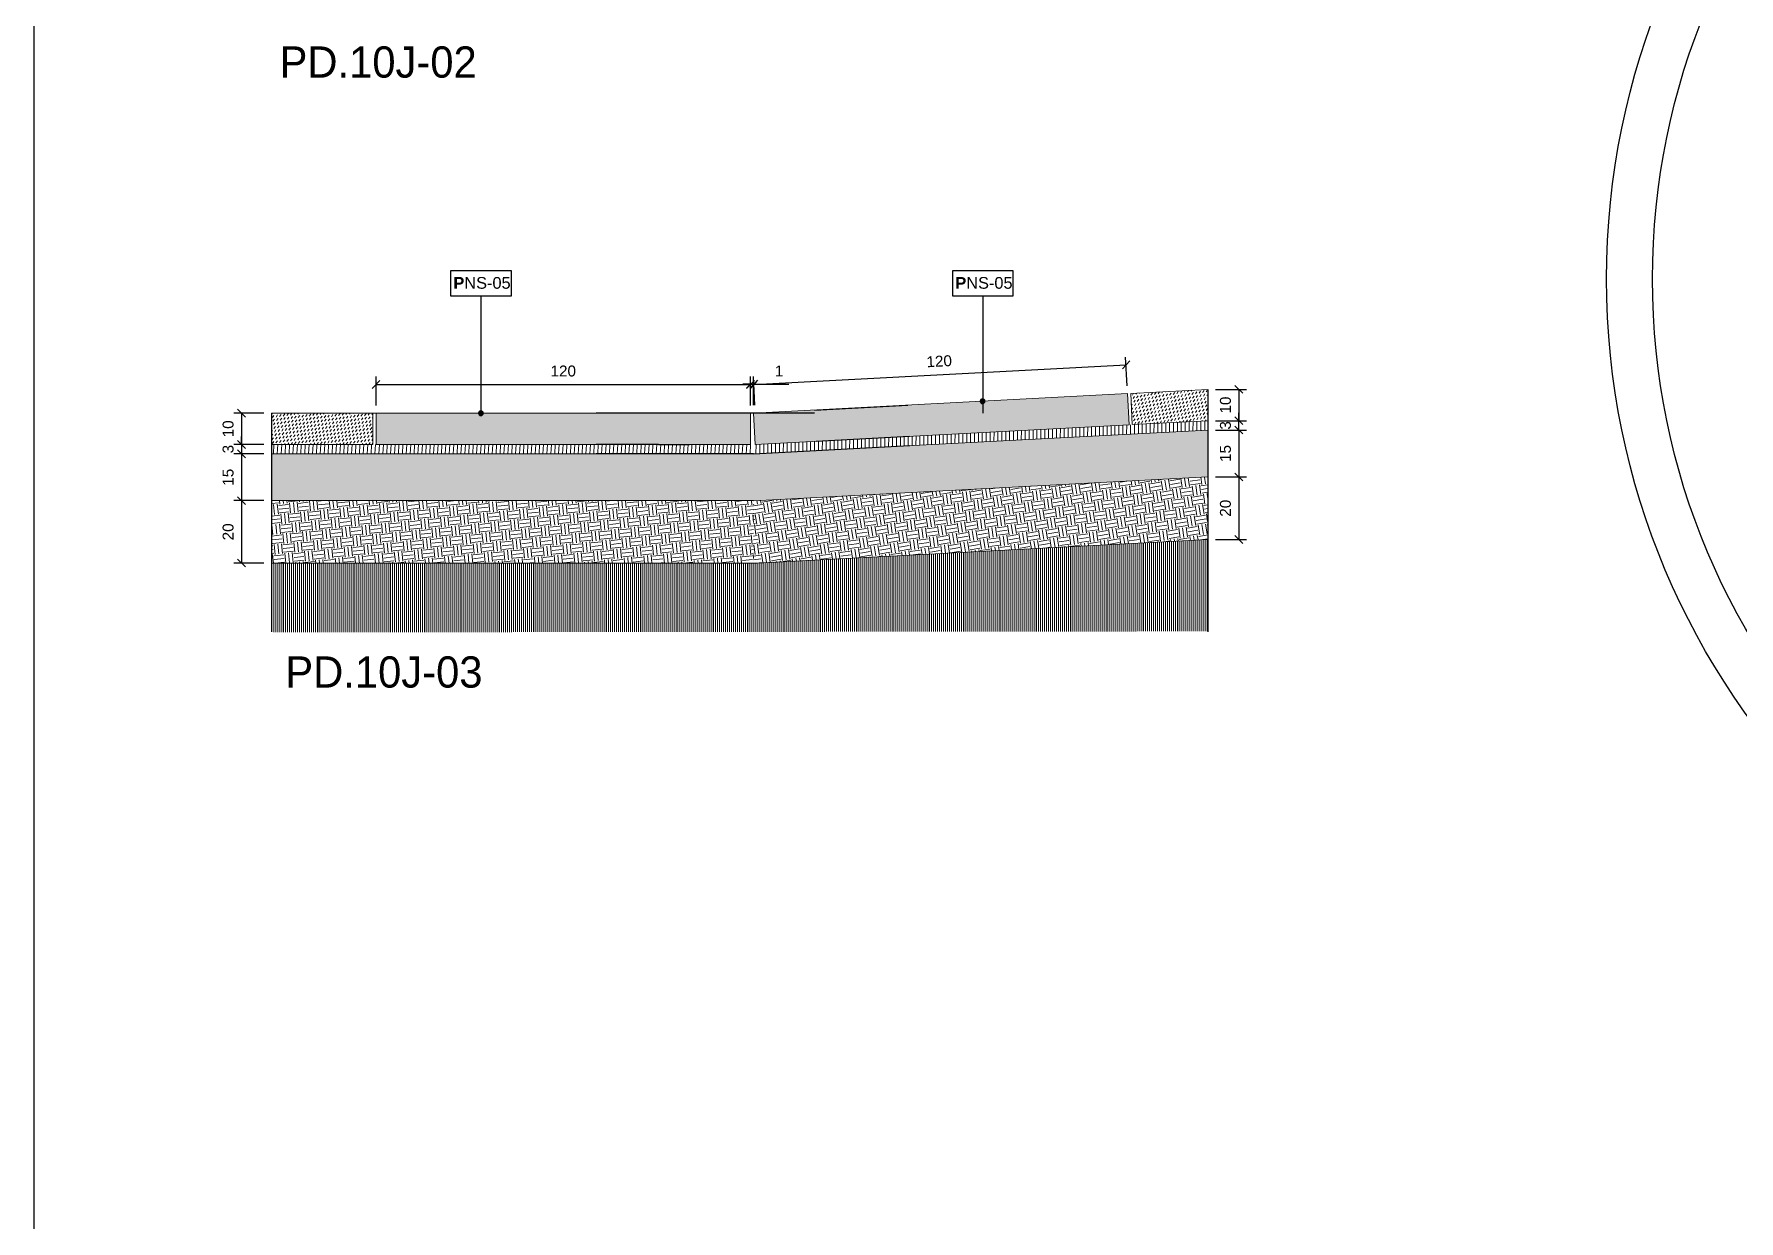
# Model space of a CAD drawing. Header units: metres. Extents: x -325 to 301, y -147 to 149.
# Drawn here: x 112.23 to 117.7, y 25.82 to 29.62 of the extents above; entities that cross this region are included whole.
import ezdxf

# ---------------------------------------------------------------- set-up
doc = ezdxf.new("R2010")
doc.units = ezdxf.units.M
doc.layers.get('Defpoints').update_dxf_attribs({"lineweight": 13})
for name, color, linetype, plot in [('-aux', 50, 'Continuous', False), ('-AUX-QAD', 5, 'Continuous', False), ('02-L-AUX', 2, 'Continuous', False)]:
    doc.layers.add(name, color=color, linetype=linetype, plot=plot)
doc.layers.add('0-TX-1_25', color=7, linetype='Continuous', true_color=0x3f4f7f)
for name, color, linetype, lineweight, true_color in [('03-TR-Paviment_08_Natural Stone Bleachers', 7, 'Continuous', 5, 0xafad9d), ('3-TR sorra granitica', 7, 'Continuous', 0, 0xf2dac9), ('3-TR tot_u', 7, 'Continuous', 5, 0x787878)]:
    doc.layers.add(name, color=color, linetype=linetype, lineweight=lineweight, true_color=true_color)
for name, color, linetype, lineweight in [('1-CM', 7, 'Continuous', 0), ('3-TR Seleccionat', 44, 'Continuous', 0), ('3-TR Tot-u', 37, 'Continuous', 0)]:
    doc.layers.add(name, color=color, linetype=linetype, lineweight=lineweight)
for name, color, linetype in [('1-SECCIÓ', 1, 'Continuous'), ('A-KEYPLAN_HATCH', 7, 'Continuous'), ('A_TEXT_2', 7, 'Continuous')]:
    doc.layers.add(name, color=color, linetype=linetype)
doc.styles.get("Standard").update_dxf_attribs({"font": 'arial.ttf'})
doc.styles.add('x-llegenda materials$0$ENGRAVERS', font='TT0586M.TTF')
doc.dimstyles.new('ISO-25', dxfattribs={"dimtxt": 0.1, "dimasz": 0.1, "dimexe": 0.1, "dimexo": 0.1, "dimgap": 0.1, "dimtad": 1, "dimdec": 0, "dimlfac": 100, "dimzin": 9, "dimtxsty": 'Standard', "dimblk": 'OBLIQUE', "dimcen": 0.1, "dimadec": 0, "dimazin": 0, "dimtfac": 1, "dimtdec": 0, "dimtmove": 0, "dimatfit": 3, "dimldrblk": 'OBLIQUE', "dimfxl": 1, "dimarcsym": 0})

# ---------------------------------------------------------------- blocks, each defined once
blk = doc.blocks.new('_Oblique')
at = {"color": 0, "lineweight": -2}
blk.add_line((-0.5, -0.5), (0.5, 0.5), dxfattribs=at)
blk = doc.blocks.new('*D1686')
at = {"layer": '0-TX-1_25', "color": 0, "lineweight": -2, "transparency": 16777216}
for p, q in [((116.0202, 28.4784), (116.1201, 28.4784)), ((116.0951, 28.4784), (116.0951, 28.3782)), ((116.0202, 28.3782), (116.1201, 28.3782))]:
    blk.add_line(p, q, dxfattribs=at)
at = {"layer": 'Defpoints', "color": 0, "transparency": 16777216}
for p in [(115.9952, 28.4784), (115.9952, 28.3782), (116.0951, 28.3782)]:
    blk.add_point(p, dxfattribs=at)
at = {"layer": '0-TX-1_25', "color": 0, "lineweight": -2, "transparency": 16777216, "xscale": 0.025, "yscale": 0.025, "zscale": 0.025}
for p, rotation in [((116.0951, 28.4784), 90), ((116.0951, 28.3782), 270)]:
    blk.add_blockref('_Oblique', p, dxfattribs=dict(at, rotation=rotation))
at = {"layer": '0-TX-1_25', "color": 0, "transparency": 16777216, "insert": (116.0523, 28.4283), "char_height": 0.035, "attachment_point": 5, "rotation": 90}
blk.add_mtext('10', dxfattribs=at)
blk = doc.blocks.new('*D1690')
at = {"layer": '0-TX-1_25', "color": 0, "lineweight": -2, "transparency": 16777216}
for p, q in [((116.0202, 28.3782), (116.1201, 28.3782)), ((116.0951, 28.3782), (116.0951, 28.4032)), ((116.0951, 28.3482), (116.0951, 28.3782)), ((116.0202, 28.3482), (116.1201, 28.3482)), ((116.0951, 28.3482), (116.0951, 28.3232))]:
    blk.add_line(p, q, dxfattribs=at)
at = {"layer": 'Defpoints', "color": 0, "transparency": 16777216}
for p in [(115.9952, 28.3782), (116.0951, 28.3782), (115.9952, 28.3482)]:
    blk.add_point(p, dxfattribs=at)
at = {"layer": '0-TX-1_25', "color": 0, "lineweight": -2, "transparency": 16777216, "xscale": 0.025, "yscale": 0.025, "zscale": 0.025}
for p, rotation in [((116.0951, 28.3782), 270), ((116.0951, 28.3482), 90)]:
    blk.add_blockref('_Oblique', p, dxfattribs=dict(at, rotation=rotation))
at = {"layer": '0-TX-1_25', "color": 0, "transparency": 16777216, "insert": (116.0523, 28.3632), "char_height": 0.035, "attachment_point": 5, "rotation": 90}
blk.add_mtext('3', dxfattribs=at)
blk = doc.blocks.new('*D1691')
at = {"layer": '0-TX-1_25', "color": 0, "lineweight": -2, "transparency": 16777216}
for p, q in [((116.0202, 28.3482), (116.1201, 28.3482)), ((116.0951, 28.3482), (116.0951, 28.198)), ((116.0202, 28.198), (116.1201, 28.198))]:
    blk.add_line(p, q, dxfattribs=at)
at = {"layer": 'Defpoints', "color": 0, "transparency": 16777216}
for p in [(115.9952, 28.3482), (115.9952, 28.198), (116.0951, 28.198)]:
    blk.add_point(p, dxfattribs=at)
at = {"layer": '0-TX-1_25', "color": 0, "lineweight": -2, "transparency": 16777216, "xscale": 0.025, "yscale": 0.025, "zscale": 0.025}
for p, rotation in [((116.0951, 28.3482), 90), ((116.0951, 28.198), 270)]:
    blk.add_blockref('_Oblique', p, dxfattribs=dict(at, rotation=rotation))
at = {"layer": '0-TX-1_25', "color": 0, "transparency": 16777216, "insert": (116.0523, 28.2731), "char_height": 0.035, "attachment_point": 5, "rotation": 90}
blk.add_mtext('15', dxfattribs=at)
blk = doc.blocks.new('*D1687')
at = {"layer": '0-TX-1_25', "color": 0, "lineweight": -2, "transparency": 16777216}
for p, q in [((116.0202, 28.198), (116.1201, 28.198)), ((116.0951, 28.198), (116.0951, 27.9977)), ((116.0202, 27.9977), (116.1201, 27.9977))]:
    blk.add_line(p, q, dxfattribs=at)
at = {"layer": 'Defpoints', "color": 0, "transparency": 16777216}
for p in [(115.9952, 28.198), (115.9952, 27.9977), (116.0951, 27.9977)]:
    blk.add_point(p, dxfattribs=at)
at = {"layer": '0-TX-1_25', "color": 0, "lineweight": -2, "transparency": 16777216, "xscale": 0.025, "yscale": 0.025, "zscale": 0.025}
for p, rotation in [((116.0951, 28.198), 90), ((116.0951, 27.9977), 270)]:
    blk.add_blockref('_Oblique', p, dxfattribs=dict(at, rotation=rotation))
at = {"layer": '0-TX-1_25', "color": 0, "transparency": 16777216, "insert": (116.0523, 28.0978), "char_height": 0.035, "attachment_point": 5, "rotation": 90}
blk.add_mtext('20', dxfattribs=at)
blk = doc.blocks.new('*D1688')
at = {"layer": '0-TX-1_25', "color": 0, "lineweight": -2, "transparency": 16777216}
for p, q in [((112.9702, 28.4021), (112.8742, 28.4021)), ((112.8992, 28.4021), (112.8992, 28.3021)), ((112.9702, 28.3021), (112.8742, 28.3021))]:
    blk.add_line(p, q, dxfattribs=at)
at = {"layer": 'Defpoints', "color": 0, "transparency": 16777216}
for p in [(112.9952, 28.4021), (112.8992, 28.3021), (112.9952, 28.3021)]:
    blk.add_point(p, dxfattribs=at)
at = {"layer": '0-TX-1_25', "color": 0, "lineweight": -2, "transparency": 16777216, "xscale": 0.025, "yscale": 0.025, "zscale": 0.025}
for p, rotation in [((112.8992, 28.4021), 90), ((112.8992, 28.3021), 270)]:
    blk.add_blockref('_Oblique', p, dxfattribs=dict(at, rotation=rotation))
at = {"layer": '0-TX-1_25', "color": 0, "transparency": 16777216, "insert": (112.8563, 28.3521), "char_height": 0.035, "attachment_point": 5, "rotation": 90}
blk.add_mtext('10', dxfattribs=at)
blk = doc.blocks.new('*D1689')
at = {"layer": '0-TX-1_25', "color": 0, "lineweight": -2, "transparency": 16777216}
for p, q in [((112.9702, 28.3021), (112.8742, 28.3021)), ((112.8992, 28.3021), (112.8992, 28.3271)), ((112.8992, 28.3021), (112.8992, 28.2721)), ((112.9702, 28.2721), (112.8742, 28.2721)), ((112.8992, 28.2721), (112.8992, 28.2471))]:
    blk.add_line(p, q, dxfattribs=at)
at = {"layer": 'Defpoints', "color": 0, "transparency": 16777216}
for p in [(112.9952, 28.3021), (112.8992, 28.2721), (112.9952, 28.2721)]:
    blk.add_point(p, dxfattribs=at)
at = {"layer": '0-TX-1_25', "color": 0, "lineweight": -2, "transparency": 16777216, "xscale": 0.025, "yscale": 0.025, "zscale": 0.025}
for p, rotation in [((112.8992, 28.3021), 270), ((112.8992, 28.2721), 90)]:
    blk.add_blockref('_Oblique', p, dxfattribs=dict(at, rotation=rotation))
at = {"layer": '0-TX-1_25', "color": 0, "transparency": 16777216, "insert": (112.8563, 28.2871), "char_height": 0.035, "attachment_point": 5, "rotation": 90}
blk.add_mtext('3', dxfattribs=at)
blk = doc.blocks.new('*D1692')
at = {"layer": '0-TX-1_25', "color": 0, "lineweight": -2, "transparency": 16777216}
for p, q in [((112.9703, 28.2721), (112.8742, 28.2721)), ((112.8992, 28.2721), (112.8992, 28.1221)), ((112.9703, 28.1221), (112.8742, 28.1221))]:
    blk.add_line(p, q, dxfattribs=at)
at = {"layer": 'Defpoints', "color": 0, "transparency": 16777216}
for p in [(112.9953, 28.2721), (112.8992, 28.1221), (112.9953, 28.1221)]:
    blk.add_point(p, dxfattribs=at)
at = {"layer": '0-TX-1_25', "color": 0, "lineweight": -2, "transparency": 16777216, "xscale": 0.025, "yscale": 0.025, "zscale": 0.025}
for p, rotation in [((112.8992, 28.2721), 90), ((112.8992, 28.1221), 270)]:
    blk.add_blockref('_Oblique', p, dxfattribs=dict(at, rotation=rotation))
at = {"layer": '0-TX-1_25', "color": 0, "transparency": 16777216, "insert": (112.8563, 28.1971), "char_height": 0.035, "attachment_point": 5, "rotation": 90}
blk.add_mtext('15', dxfattribs=at)
blk = doc.blocks.new('*D1693')
at = {"layer": '0-TX-1_25', "color": 0, "lineweight": -2, "transparency": 16777216}
for p, q in [((112.9703, 28.1221), (112.8742, 28.1221)), ((112.8992, 28.1221), (112.8992, 27.9221)), ((112.9703, 27.9221), (112.8742, 27.9221))]:
    blk.add_line(p, q, dxfattribs=at)
at = {"layer": 'Defpoints', "color": 0, "transparency": 16777216}
for p in [(112.9953, 28.1221), (112.8992, 27.9221), (112.9953, 27.9221)]:
    blk.add_point(p, dxfattribs=at)
at = {"layer": '0-TX-1_25', "color": 0, "lineweight": -2, "transparency": 16777216, "xscale": 0.025, "yscale": 0.025, "zscale": 0.025}
for p, rotation in [((112.8992, 28.1221), 90), ((112.8992, 27.9221), 270)]:
    blk.add_blockref('_Oblique', p, dxfattribs=dict(at, rotation=rotation))
at = {"layer": '0-TX-1_25', "color": 0, "transparency": 16777216, "insert": (112.8563, 28.0221), "char_height": 0.035, "attachment_point": 5, "rotation": 90}
blk.add_mtext('20', dxfattribs=at)
blk = doc.blocks.new('hatch keyplan 2')
at = {"layer": 'A-KEYPLAN_HATCH'}
blk.add_lwpolyline([(0, 0.00548), (0.01287, 0.00548), (0.01287, 0), (0, 0)], close=True, dxfattribs=at)
blk = doc.blocks.new('hatch keyplan')
at = {"layer": 'A-KEYPLAN_HATCH'}
blk.add_blockref('hatch keyplan 2', (1.43058, 0.85215), dxfattribs=at)
blk = doc.blocks.new('PNS_05')
at = {"layer": 'A-KEYPLAN_HATCH', "xscale": 0.7124947396918078, "yscale": 0.7124947396918078, "zscale": 0.7124947396918078}
blk.add_blockref('hatch keyplan', (-1.01928, -0.60715), dxfattribs=at)
at = {"layer": 'A_TEXT_2', "insert": (-0.00057, 0.00291), "char_height": 0.0017812, "attachment_point": 1}
blk.add_mtext_dynamic_manual_height_columns('\\pi0.00097;{\\fArial|b1|i0|c0|p34;P}NS-05', width=0.0103753, gutter_width=0.01069, heights=[0], dxfattribs=at)
blk = doc.blocks.new('POINT')
at = {"layer": '0-TX-1_25'}
h = blk.add_hatch(dxfattribs=at)
h.set_pattern_fill('ANGLE', color=256)
h.set_pattern_definition([(0, (-83.747, -12.726), (0, 6.985), [5.08, -1.905]), (90, (-83.747, -12.726), (-6.985, 4e-16), [5.08, -1.905])])
edge = h.paths.add_edge_path()
edge.add_arc((0, 0), 0.0075, 0, 360)
h = blk.add_hatch(color=256, dxfattribs=at)
h.dxf.hatch_style = 1
edge = h.paths.add_edge_path()
edge.add_arc((0, 0), 0.0075, 0, 360)
blk.add_circle((0, 0), 0.0075, dxfattribs=at)
blk = doc.blocks.new('*D1694')
at = {"layer": '0-TX-1_25', "color": 0, "lineweight": -2, "transparency": 16777216}
for p, q in [((114.5302, 28.4271), (114.5302, 28.5198)), ((114.5401, 28.4276), (114.5401, 28.5198)), ((114.5302, 28.4948), (114.5052, 28.4948)), ((114.5302, 28.4948), (114.5401, 28.4948)), ((114.5401, 28.4948), (114.653, 28.4948))]:
    blk.add_line(p, q, dxfattribs=at)
at = {"layer": 'Defpoints', "color": 0, "transparency": 16777216}
for p in [(114.5401, 28.4948), (114.5302, 28.4021), (114.5401, 28.4026)]:
    blk.add_point(p, dxfattribs=at)
at = {"layer": '0-TX-1_25', "color": 0, "lineweight": -2, "transparency": 16777216, "xscale": 0.025, "yscale": 0.025, "zscale": 0.025}
blk.add_blockref('_Oblique', (114.5302, 28.4948), dxfattribs=at)
at = {"layer": '0-TX-1_25', "color": 0, "lineweight": -2, "transparency": 16777216, "xscale": 0.025, "yscale": 0.025, "zscale": 0.025, "rotation": 180}
blk.add_blockref('_Oblique', (114.5401, 28.4948), dxfattribs=at)
at = {"layer": '0-TX-1_25', "color": 0, "transparency": 16777216, "insert": (114.6216, 28.5373), "char_height": 0.035, "attachment_point": 5}
blk.add_mtext('1', dxfattribs=at)
blk = doc.blocks.new('*D1695')
at = {"layer": '0-TX-1_25', "color": 0, "lineweight": -2, "transparency": 16777216}
for p, q in [((113.3302, 28.4271), (113.3302, 28.5192)), ((114.5302, 28.4271), (114.5302, 28.5192)), ((113.3302, 28.4942), (114.5302, 28.4942))]:
    blk.add_line(p, q, dxfattribs=at)
at = {"layer": 'Defpoints', "color": 0, "transparency": 16777216}
for p in [(114.5302, 28.4942), (113.3302, 28.4021), (114.5302, 28.4021)]:
    blk.add_point(p, dxfattribs=at)
at = {"layer": '0-TX-1_25', "color": 0, "lineweight": -2, "transparency": 16777216, "xscale": 0.025, "yscale": 0.025, "zscale": 0.025, "rotation": 180}
blk.add_blockref('_Oblique', (113.3302, 28.4942), dxfattribs=at)
at = {"layer": '0-TX-1_25', "color": 0, "lineweight": -2, "transparency": 16777216, "xscale": 0.025, "yscale": 0.025, "zscale": 0.025}
blk.add_blockref('_Oblique', (114.5302, 28.4942), dxfattribs=at)
at = {"layer": '0-TX-1_25', "color": 0, "transparency": 16777216, "insert": (113.9302, 28.5371), "char_height": 0.035, "attachment_point": 5}
blk.add_mtext('120', dxfattribs=at)
blk = doc.blocks.new('*D1696')
at = {"layer": '0-TX-1_25', "color": 0, "lineweight": -2, "transparency": 16777216}
for p, q in [((115.7372, 28.49), (115.7324, 28.5819)), ((114.5441, 28.4274), (114.5393, 28.5194)), ((114.5406, 28.4944), (115.7337, 28.5569))]:
    blk.add_line(p, q, dxfattribs=at)
at = {"layer": 'Defpoints', "color": 0, "transparency": 16777216}
for p in [(115.7337, 28.5569), (115.7385, 28.465), (114.5455, 28.4024)]:
    blk.add_point(p, dxfattribs=at)
at = {"layer": '0-TX-1_25', "color": 0, "lineweight": -2, "transparency": 16777216, "xscale": 0.025, "yscale": 0.025, "zscale": 0.025}
for p, rotation in [((115.7337, 28.5569), 2.999999999999991), ((114.5406, 28.4944), 183)]:
    blk.add_blockref('_Oblique', p, dxfattribs=dict(at, rotation=rotation))
at = {"layer": '0-TX-1_25', "color": 0, "transparency": 16777216, "insert": (115.1349, 28.5685), "char_height": 0.035, "attachment_point": 5, "rotation": 3}
blk.add_mtext('120', dxfattribs=at)

msp = doc.modelspace()

# ---------------------------------------------------------------- hatches: boundary and pattern name
at = {"layer": '03-TR-Paviment_08_Natural Stone Bleachers'}
h = msp.add_hatch(dxfattribs=at)
h.set_pattern_fill('DASH', color=256, scale=0.002611, angle=236, style=0, double=1)
h.set_pattern_definition([(236, (9.07769, -8.806371), (0.00223686215, -0.01150765814), [0.0082894435, -0.0082894435])])
h.paths.add_polyline_path([(115.7437, 28.3652), (115.7385, 28.465), (114.5402, 28.4021), (114.5454, 28.3022)])
h = msp.add_hatch(dxfattribs=at)
h.set_pattern_fill('DASH', color=256, scale=0.002611, angle=236, style=0, double=1)
h.set_pattern_definition([(236, (6.6610154, -8.933024), (0.00223686215, -0.01150765814), [0.0082894435, -0.0082894435])])
h.paths.add_polyline_path([(115.9952, 28.3782), (115.9952, 28.4403), (115.9932, 28.4782), (115.7485, 28.4655), (115.7537, 28.3657)])
h = msp.add_hatch(dxfattribs=at)
h.set_pattern_fill('DASH', color=256, scale=0.002611, angle=233, style=0, double=1)
h.set_pattern_definition([(233, (4.85489, -3.2358996), (0.0016315323, -0.0116089556), [0.0082894435, -0.0082894435])])
h.paths.add_polyline_path([(112.9953, 28.4021), (112.9953, 28.3021), (113.3202, 28.3022), (113.3202, 28.4022)])
h = msp.add_hatch(dxfattribs=at)
h.set_pattern_fill('DASH', color=256, scale=0.002611, angle=233, style=0, double=1)
h.set_pattern_definition([(233, (6.06489, -3.2358996), (0.0016315323, -0.0116089556), [0.0082894435, -0.0082894435])])
h.paths.add_polyline_path([(114.5302, 28.3022), (114.5302, 28.4022), (113.3302, 28.4021), (113.3302, 28.3021)])
at = {"layer": '3-TR Seleccionat'}
h = msp.add_hatch(dxfattribs=at)
h.set_pattern_fill('ANSI31', color=256, scale=0.002, angle=225, style=0)
h.set_pattern_definition([(270, (112.843694, 27.45977), (0.00635, -2e-18), [])])
h.paths.add_polyline_path([(112.9953, 27.9221), (112.9984, 27.7005), (115.9984, 27.7037), (115.9952, 27.9977), (114.5402, 27.9221)])
at = {"layer": '3-TR sorra granitica'}
h = msp.add_hatch(dxfattribs=at)
h.set_pattern_fill('LINE', color=256, scale=0.1, angle=54.1041, style=0)
h.set_pattern_definition([(89.7506083, (139.653993, 236.40851), (-0.0124998816, 5.440865e-05), [])])
h.paths.add_polyline_path([(119.2799, 28.5305), (119.2789, 28.5503), (119.2792, 28.5503)])
h.paths.add_polyline_path([(115.9952, 28.3482), (115.9952, 28.3783), (114.5454, 28.3022), (114.5402, 28.2719)])
h = msp.add_hatch(dxfattribs=at)
h.set_pattern_fill('LINE', color=256, scale=0.1, angle=51.1041, style=0)
h.set_pattern_definition([(86.7506083, (148.815907, 234.809088), (-0.0124799034, 0.00070852734), [])])
h.paths.add_polyline_path([(117.5903, 28.2823), (117.5903, 28.3021), (117.5906, 28.3021)])
h.paths.add_polyline_path([(114.2352, 28.3024), (114.5402, 28.3021), (114.5402, 28.2719), (112.9953, 28.2725), (112.9953, 28.3021)])
at = {"layer": '3-TR Tot-u'}
h = msp.add_hatch(dxfattribs=at)
h.set_pattern_fill('EARTH', color=256, scale=0.005, angle=-81.0741)
h.set_pattern_definition([(278.925852, (6.805374, -10.53772), (0.036291714, -0.026439299), [0.03175, -0.03175]), (278.925852, (6.817137, -10.535873), (0.036291714, -0.026439299), [0.03175, -0.03175]), (278.925852, (6.8289, -10.534026), (0.036291714, -0.026439299), [0.03175, -0.03175]), (8.925852, (6.833435, -10.53733), (0.026439299, 0.036291714), [0.03175, -0.03175]), (8.925852, (6.835282, -10.549093), (0.026439299, 0.036291714), [0.03175, -0.03175]), (8.925852, (6.83713, -10.560855), (0.026439299, 0.036291714), [0.03175, -0.03175])])
h.paths.add_polyline_path([(114.3065, 27.9877), (114.3068, 27.9893), (114.3064, 27.9893)])
h.paths.add_polyline_path([(115.9952, 27.9977), (115.9952, 28.198), (114.5402, 28.1217), (114.5402, 27.9221), (115.0596, 27.9487)])
h = msp.add_hatch(dxfattribs=at)
h.set_pattern_fill('EARTH', color=256, scale=0.005, angle=-84.0741)
h.set_pattern_definition([(275.925852, (5.98989, -3.2359), (0.034858251, -0.028302426), [0.03175, -0.03175]), (275.925852, (6.00173, -3.23467), (0.034858251, -0.028302426), [0.03175, -0.03175]), (275.925852, (6.013574, -3.23344), (0.034858251, -0.028302426), [0.03175, -0.03175]), (5.925852, (6.01793, -3.236978), (0.028302426, 0.034858251), [0.03175, -0.03175]), (5.925852, (6.01916, -3.24882), (0.028302426, 0.034858251), [0.03175, -0.03175]), (5.925852, (6.02039, -3.260664), (0.028302426, 0.034858251), [0.03175, -0.03175])])
h.paths.add_polyline_path([(112.9953, 28.1221), (112.9953, 27.9221), (114.5402, 27.9221), (114.5402, 28.1221), (114.0352, 28.1221)])
at = {"layer": '3-TR tot_u'}
h = msp.add_hatch(dxfattribs=at)
h.set_pattern_fill('AR-CONC', color=256, scale=0.00025, angle=95.9928)
h.set_pattern_definition([(145.992814, (9.593735, -8.779326), (-0.000792195, 0.045713282), [0.0047625, -0.0523875]), (90.992814, (9.593735, -8.779326), (-0.046583294, -0.013749466), [0.00381, -0.041910146]), (196.44426, (9.59367, -8.775517), (-0.047375487, 0.031963816), [0.004047502, -0.044522561]), (142.177014, (9.581104, -8.78065), (0.003377725, 0.068496742), [0.00714375, -0.07858125]), (192.62837, (9.581386, -8.774944), (-0.067714955, 0.052568627), [0.006071256, -0.0667839]), (87.176966, (9.581104, -8.78065), (-0.067714955, 0.052568627), [0.00571499, -0.062864933]), (116.992814, (9.5836, -8.774005), (0.021469302, 0.040365672), [0.0047625, -0.0523875]), (61.992814, (9.5836, -8.774005), (-0.047408435, 0.010558592), [0.00381, -0.04191]), (167.44426, (9.58539, -8.77064), (-0.025939133, 0.050924264), [0.004047502, -0.044522484]), (133.492814, (9.593735, -8.779326), (-0.0211038518, -0.0014390345), [0, -0.041402, 0, -0.042545, 0, -0.04206875]), (103.492814, (9.593735, -8.779326), (-0.0266523275, 0.0139988166), [0, -0.024257, 0, -0.0404495, 0, -0.01603375]), (63.492814, (9.595213, -8.79341), (-0.002114682, 0.0338619236), [0, -0.015875, 0, -0.04953, 0, -0.0657225]), (53.492814, (9.595876, -8.799725), (-0.010188194, 0.0361662586), [0, -0.0206375, 0, -0.032893, 0, -0.0466725])])
h.paths.add_polyline_path([(115.9952, 28.198), (115.9952, 28.3482), (114.5402, 28.2719), (114.5402, 28.1217), (115.0491, 28.1484)])
h = msp.add_hatch(dxfattribs=at)
h.set_pattern_fill('AR-CONC', color=256, scale=0.00025, angle=92.9928)
h.set_pattern_definition([(142.992814, (6.011753, -3.235885), (0.001601339, 0.045692094), [0.0047625, -0.0523875]), (87.992814, (6.011753, -3.235885), (-0.047239044, -0.011292642), [0.00381, -0.041910146]), (193.44426, (6.011886, -3.232078), (-0.045637704, 0.034399452), [0.004047502, -0.044522561]), (139.177014, (5.99907, -3.23655), (0.00695794, 0.068226093), [0.00714375, -0.07858125]), (189.62837, (5.99965, -3.23086), (-0.064870924, 0.05604051), [0.006071256, -0.0667839]), (84.176966, (5.99907, -3.23655), (-0.064870924, 0.05604051), [0.00571499, -0.062864933]), (113.992814, (6.00191, -3.23004), (0.023552455, 0.039186736), [0.0047625, -0.0523875]), (58.992814, (6.00191, -3.23004), (-0.04679087, 0.013025288), [0.00381, -0.04191]), (164.44426, (6.00387, -3.226776), (-0.023238414, 0.052212023), [0.004047502, -0.044522484]), (130.492814, (6.011753, -3.235885), (-0.021150243, -0.000332572), [0, -0.041402, 0, -0.042545, 0, -0.04206875]), (100.492814, (6.011753, -3.235885), (-0.02588316, 0.0153745068), [0, -0.024257, 0, -0.0404495, 0, -0.01603375]), (60.492814, (6.012492, -3.250027), (-0.0003395879, 0.033926191), [0, -0.015875, 0, -0.04953, 0, -0.0657225]), (50.492814, (6.012824, -3.256368), (-0.0082814355, 0.036649903), [0, -0.0206375, 0, -0.032893, 0, -0.0466725])])
h.paths.add_polyline_path([(112.9953, 28.2721), (112.9953, 28.2021), (112.9954, 28.1221), (114.0352, 28.1221), (114.5402, 28.1221), (114.5402, 28.2721)])

# ---------------------------------------------------------------- linework, layer by layer
at = {"layer": '-aux'}
msp.add_lwpolyline([(112.2345, 3.4567), (112.2345, 133.4567)], dxfattribs=at)
at = {"layer": '-AUX-QAD'}
for radius in [2.3962, 2.2491]:
    msp.add_circle((119.6696, 28.8321), radius, dxfattribs=at)
at = {"layer": '0-TX-1_25'}
for points in [[(113.6662, 28.7771), (113.6662, 28.4021)], [(115.2748, 28.7771), (115.2748, 28.4021)]]:
    msp.add_lwpolyline(points, dxfattribs=at)
at = {"layer": '02-L-AUX'}
for points in [[(114.7349, 28.4123), (115.0345, 28.428)], [(114.7352, 28.4021), (114.0352, 28.4021)], [(114.2352, 28.3021), (114.0352, 28.3021)], [(114.2352, 28.3021), (114.3352, 28.3021)], [(114.7401, 28.3125), (115.0397, 28.3282)], [(114.5402, 28.2721), (114.0352, 28.2721)], [(114.5402, 28.2719), (115.0413, 28.2982)]]:
    msp.add_lwpolyline(points, dxfattribs=at)
at = {"layer": '1-CM'}
for points in [[(114.5402, 28.4021), (115.7385, 28.465), (115.7437, 28.3652), (114.5454, 28.3022)], [(114.5302, 28.4021), (113.3302, 28.4021), (113.3302, 28.3021), (114.5302, 28.3021)]]:
    msp.add_lwpolyline(points, close=True, dxfattribs=at)
for points in [[(115.9952, 28.3782), (115.7537, 28.3656), (115.7485, 28.4654), (115.9952, 28.4784)], [(112.9953, 28.3021), (113.3202, 28.3021), (113.3202, 28.4021), (112.9952, 28.4021)], [(114.5302, 28.4021), (113.2502, 28.4021)], [(113.3353, 28.3021), (114.5071, 28.3021)], [(114.5402, 28.2719), (115.9952, 28.3482)], [(112.9953, 28.2721), (114.5402, 28.2721)], [(114.5402, 28.1217), (115.9952, 28.198)], [(112.9953, 28.1221), (114.5402, 28.1221)], [(114.5527, 27.9221), (115.9952, 27.9977)], [(112.9953, 27.9221), (114.5527, 27.9221)]]:
    msp.add_lwpolyline(points, dxfattribs=at)
at = {"layer": '1-SECCIÓ'}
for points in [[(115.9952, 28.4784), (115.9953, 27.7021)], [(112.9953, 28.4021), (112.9953, 27.7021)]]:
    msp.add_lwpolyline(points, dxfattribs=at)

# ---------------------------------------------------------------- block references
at = {"color": 244, "true_color": 0x991b1e, "xscale": 21.05278700931629, "yscale": 21.05278700931629, "zscale": 21.05278700931629}
for p in [(113.5697, 28.7771), (115.1782, 28.7771)]:
    msp.add_blockref('PNS_05', p, dxfattribs=at)
at = {"layer": '0-TX-1_25', "xscale": -1}
for p, rotation in [((113.6662, 28.4021), 1.131780543641376), ((115.2738, 28.4406), 4.131780543641366)]:
    msp.add_blockref('POINT', p, dxfattribs=dict(at, rotation=rotation))

# ---------------------------------------------------------------- texts
at = {"layer": '-aux', "char_height": 0.1, "width": 19.210099, "attachment_point": 1, "style": 'x-llegenda materials$0$ENGRAVERS'}
for s, insert in [('PD.10J-02', (113.0211, 29.5771)), ('PD.10J-03', (113.0396, 27.6232))]:
    msp.add_mtext(s, dxfattribs=dict(at, insert=insert))

# ---------------------------------------------------------------- dimensions: what is measured, and where the dimension line sits
at = {"layer": '0-TX-1_25'}
dim = msp.add_linear_dim(base=(115.7337, 28.5569), p1=(114.5455, 28.4024), p2=(115.7385, 28.465), angle=3, text='120', dimstyle='ISO-25', override={"dimtxt": 0.035, "dimasz": 0.025, "dimexe": 0.025, "dimexo": 0.025, "dimgap": 0.025, "dimblk1": 'Oblique', "dimblk2": 'Oblique', "dimsah": 1, "dimfxl": 0.1, "dimfxlon": 1, "dimarcsym": 1}, dxfattribs=at)
dim.commit()
dim.dimension.update_dxf_attribs({"geometry": '*D1696', "text_midpoint": (115.1349, 28.5685)})
for base, p1, p2, picture, middle in [((114.5302, 28.4942), (113.3302, 28.4021), (114.5302, 28.4021), '*D1695', (113.9302, 28.5371)), ((114.5401, 28.4948), (114.5302, 28.4021), (114.5401, 28.4026), '*D1694', (114.6216, 28.5373))]:
    dim = msp.add_linear_dim(base=base, p1=p1, p2=p2, dimstyle='ISO-25', override={"dimtxt": 0.035, "dimasz": 0.025, "dimexe": 0.025, "dimexo": 0.025, "dimgap": 0.025, "dimblk1": 'Oblique', "dimblk2": 'Oblique', "dimsah": 1, "dimfxl": 0.1, "dimfxlon": 1, "dimarcsym": 1}, dxfattribs=at)
    dim.commit()
    dim.dimension.update_dxf_attribs({"geometry": picture, "text_midpoint": middle})
for base, p1, p2, picture, middle in [((116.0951, 28.3782), (115.9952, 28.4784), (115.9952, 28.3782), '*D1686', (116.0523, 28.4283)), ((112.8992, 28.3021), (112.9952, 28.4021), (112.9952, 28.3021), '*D1688', (112.8563, 28.3521)), ((116.0951, 28.198), (115.9952, 28.3482), (115.9952, 28.198), '*D1691', (116.0523, 28.2731)), ((112.8992, 28.1221), (112.9953, 28.2721), (112.9953, 28.1221), '*D1692', (112.8563, 28.1971)), ((116.0951, 27.9977), (115.9952, 28.198), (115.9952, 27.9977), '*D1687', (116.0523, 28.0978)), ((112.8992, 27.9221), (112.9953, 28.1221), (112.9953, 27.9221), '*D1693', (112.8563, 28.0221))]:
    dim = msp.add_linear_dim(base=base, p1=p1, p2=p2, angle=90, dimstyle='ISO-25', override={"dimtxt": 0.035, "dimasz": 0.025, "dimexe": 0.025, "dimexo": 0.025, "dimgap": 0.025, "dimblk1": 'Oblique', "dimblk2": 'Oblique', "dimsah": 1, "dimfxl": 0.1, "dimfxlon": 1, "dimarcsym": 1}, dxfattribs=at)
    dim.commit()
    dim.dimension.update_dxf_attribs({"geometry": picture, "text_midpoint": middle})
for base, p1, p2, picture, middle in [((116.0951, 28.3782), (115.9952, 28.3482), (115.9952, 28.3782), '*D1690', (116.0951, 28.3632)), ((112.8992, 28.2721), (112.9952, 28.3021), (112.9952, 28.2721), '*D1689', (112.8992, 28.2871))]:
    dim = msp.add_linear_dim(base=base, p1=p1, p2=p2, angle=90, dimstyle='ISO-25', override={"dimtxt": 0.035, "dimasz": 0.025, "dimexe": 0.025, "dimexo": 0.025, "dimgap": 0.025, "dimblk1": 'Oblique', "dimblk2": 'Oblique', "dimsah": 1, "dimfxl": 0.1, "dimfxlon": 1, "dimarcsym": 1}, dxfattribs=at)
    dim.commit()
    dim.dimension.update_dxf_attribs({"geometry": picture, "text_midpoint": middle, "dimtype": 160})

doc.saveas('drawing.dxf')
